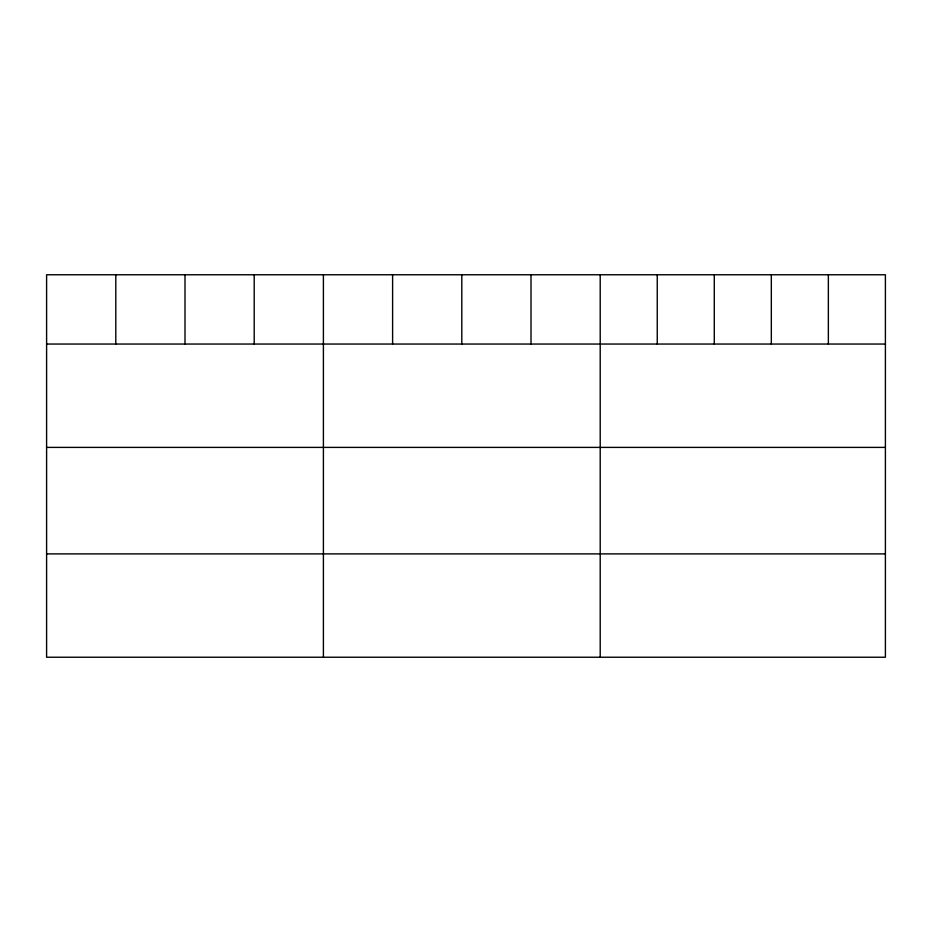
<?xml version="1.0" encoding="UTF-8"?>
<svg xmlns="http://www.w3.org/2000/svg" width="932" height="932" viewBox="0 0 932 932"><rect width="100%" height="100%" fill="white"/><g stroke="black" fill="none" stroke-linecap="round" stroke-linejoin="round"><path stroke-width="1.4" d="M885.4 344.048L885.4 657.235L46.6 657.235L46.6 274.765L885.4 274.765L885.4 344.048L46.6 344.048M46.6 447.395L885.4 447.395M46.6 553.888L885.4 553.888M828.362 274.765L828.362 344.048M771.323 274.765L771.323 344.048M714.285 274.765L714.285 344.048M657.246 274.765L657.246 344.048M600.208 274.765L600.208 657.235M531.007 274.765L531.007 344.048M461.806 274.765L461.806 344.048M392.605 274.765L392.605 344.048M323.404 274.765L323.404 657.235M254.203 274.765L254.203 344.048M185.002 274.765L185.002 344.048M115.801 274.765L115.801 344.048"/></g></svg>
